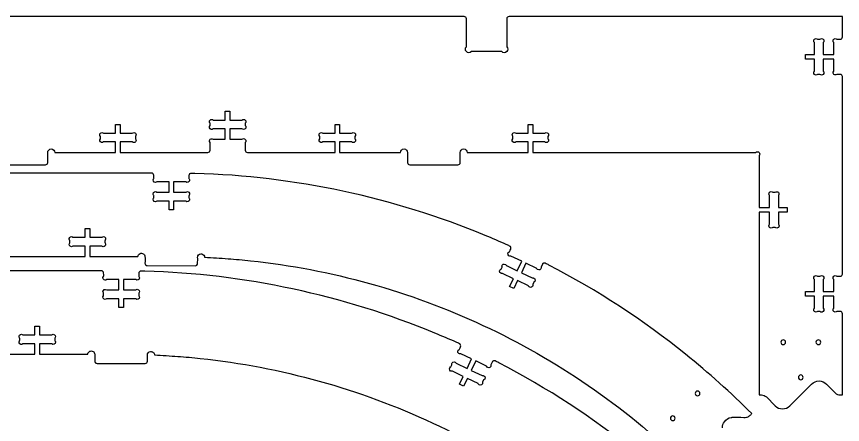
# Model space of a CAD drawing. Extents: x 0.8 to 94.9, y 0.3 to 47.7.
# Drawn here: x 47.86 to 94.92, y 24.47 to 47.7 of the extents above; entities that cross this region are included whole.
import ezdxf

# ---------------------------------------------------------------- set-up
doc = ezdxf.new("R2010")
doc.units = 0
doc.layers.add('THRUCUT_HOLES_SPIRAL_PLUNG', color=150, linetype='CONTINUOUS')
doc.layers.add('THRUCUT_LARGE_PARTS', color=18, linetype='CONTINUOUS')

msp = doc.modelspace()

# ---------------------------------------------------------------- linework, layer by layer
at = {"layer": 'THRUCUT_HOLES_SPIRAL_PLUNG'}
for points in [[(91.545, 29.021, 0.414214), (91.68, 29.156, 0.414214), (91.545, 29.291, 0.414214), (91.41, 29.156, 0.414214)], [(93.545, 29.021, 0.414214), (93.68, 29.156, 0.414214), (93.545, 29.291, 0.414214), (93.41, 29.156, 0.414214)], [(92.545, 27.021, 0.414214), (92.68, 27.156, 0.414214), (92.545, 27.291, 0.414214), (92.41, 27.156, 0.414214)], [(86.759, 26.145, 0.414214), (86.759, 26.336, 0.414214), (86.568, 26.336, 0.414214), (86.568, 26.145, 0.414214)], [(85.344, 24.731, 0.414214), (85.344, 24.922, 0.414214), (85.153, 24.922, 0.414214), (85.153, 24.731, 0.414214)]]:
    msp.add_lwpolyline(points, format="xyb", close=True, dxfattribs=at)
at = {"layer": 'THRUCUT_LARGE_PARTS'}
for points in [[(46.772, 39.259), (48.141, 39.259), (49.509, 39.259, 0.414213), (49.639, 39.389), (49.639, 39.959, -1), (50.039, 39.959), (53.509, 39.959), (53.509, 40.559), (52.823, 40.559, -1), (52.639, 40.743), (52.639, 40.875, -1), (52.823, 41.059), (53.509, 41.059), (53.509, 41.559), (53.769, 41.559), (53.769, 41.059), (54.456, 41.059, -1), (54.639, 40.875), (54.639, 40.743, -1), (54.456, 40.559), (53.769, 40.559), (53.769, 39.959), (58.759, 39.959, 0.414211), (58.889, 40.089), (58.889, 40.525, -1), (59.073, 40.709), (59.759, 40.709), (59.759, 41.309), (59.073, 41.309, -1), (58.889, 41.493), (58.889, 41.625, -1), (59.073, 41.809), (59.759, 41.809), (59.759, 42.309), (60.019, 42.309), (60.019, 41.809), (60.706, 41.809, -1), (60.889, 41.625), (60.889, 41.493, -1), (60.706, 41.309), (60.019, 41.309), (60.019, 40.709), (60.706, 40.709, -1), (60.889, 40.525), (60.889, 40.089, 0.414214), (61.019, 39.959), (66.009, 39.959), (66.009, 40.559), (65.323, 40.559, -1), (65.139, 40.743), (65.139, 40.875, -1), (65.323, 41.059), (66.009, 41.059), (66.009, 41.559), (66.269, 41.559), (66.269, 41.059), (66.956, 41.059, -1), (67.139, 40.875), (67.139, 40.743, -1), (66.956, 40.559), (66.269, 40.559), (66.269, 39.959), (69.739, 39.959, -1), (70.139, 39.959), (70.139, 39.389, 0.414214), (70.269, 39.259), (73.009, 39.259, 0.414213), (73.139, 39.389), (73.139, 39.959, -1), (73.539, 39.959), (77.009, 39.959), (77.009, 40.559), (76.323, 40.559, -1), (76.139, 40.743), (76.139, 40.875, -1), (76.323, 41.059), (77.009, 41.059), (77.009, 41.559), (77.269, 41.559), (77.269, 41.059), (77.955, 41.059, -1), (78.139, 40.875), (78.139, 40.743, -1), (77.955, 40.559), (77.269, 40.559), (77.269, 39.959), (89.986, 39.959, -1), (90.17, 39.775), (90.17, 36.822), (90.766, 36.822), (90.766, 37.508, -1), (90.95, 37.692), (91.083, 37.692, -1), (91.266, 37.508), (91.266, 36.822), (91.766, 36.822), (91.766, 36.562), (91.266, 36.562), (91.266, 35.876, -1), (91.083, 35.692), (90.95, 35.692, -1), (90.766, 35.876), (90.766, 36.562), (90.17, 36.562), (90.17, 26.156), (90.303, 26.156, -0.198856), (90.582, 26.041), (91.086, 25.538, 0.414214), (91.925, 25.537), (92.545, 26.156), (93.164, 26.775, -0.414214), (94.004, 26.775), (94.507, 26.271, 0.198856), (94.787, 26.156), (94.92, 26.156), (94.92, 30.779, 0.414211), (94.79, 30.909), (94.603, 30.909, -1), (94.42, 31.093), (94.42, 31.779), (93.82, 31.779), (93.82, 31.093, -1), (93.636, 30.909), (93.503, 30.909, -1), (93.32, 31.093), (93.32, 31.779), (92.82, 31.779), (92.82, 32.039), (93.32, 32.039), (93.32, 32.725, -1), (93.503, 32.909), (93.636, 32.909, -1), (93.82, 32.725), (93.82, 32.039), (94.42, 32.039), (94.42, 32.725, -1), (94.603, 32.909), (94.79, 32.909, 0.414214), (94.92, 33.039), (94.92, 44.279, 0.414211), (94.79, 44.409), (94.603, 44.409, -1), (94.42, 44.593), (94.42, 45.279), (93.82, 45.279), (93.82, 44.593, -1), (93.636, 44.409), (93.503, 44.409, -1), (93.32, 44.593), (93.32, 45.279), (92.82, 45.279), (92.82, 45.539), (93.32, 45.539), (93.32, 46.225, -1), (93.503, 46.409), (93.636, 46.409, -1), (93.82, 46.225), (93.82, 45.539), (94.42, 45.539), (94.42, 46.225, -1), (94.603, 46.409), (94.79, 46.409, 0.414214), (94.92, 46.539), (94.919, 47.701), (75.922, 47.701, 0.41421), (75.792, 47.571), (75.792, 45.984, -1), (75.509, 45.701), (74.645, 45.701), (73.775, 45.701, -1), (73.492, 45.984), (73.492, 47.571, 0.414216), (73.362, 47.701), (48.141, 47.701), (22.919, 47.701, 0.414216)], [(88.078, 24.288, -0.143402), (88.192, 24.631, -0.207262), (88.586, 24.875, -0.01864), (88.614, 24.879, -0.009101), (88.672, 24.882, -0.021153), (89.29, 24.878, 0.052059), (89.445, 24.886, 0.1386), (89.625, 24.97, 0.018794), (89.757, 25.092, 0.026308), (85.979, 28.474, 0.050017), (78.195, 33.548, 0.006591), (77.987, 33.652, 0.199692), (77.894, 33.658, 0.098491), (77.852, 33.633, 0.089268), (77.82, 33.591), (77.748, 33.442, 0.079593), (77.749, 33.418, -0.210465), (77.733, 33.326, -0.269976), (77.615, 33.269, -0.269963), (77.507, 33.344, -0.065724), (77.505, 33.35, 0.145463), (77.502, 33.356), (76.884, 33.653), (76.624, 33.113), (77.242, 32.815, 0.086009), (77.262, 32.817, -0.186349), (77.344, 32.808, -0.284949), (77.415, 32.69, -0.285005), (77.34, 32.575, -0.066647), (77.334, 32.573, 0.145328), (77.328, 32.57), (77.27, 32.451, 0.079594), (77.272, 32.427, -0.210466), (77.256, 32.335, -0.269976), (77.138, 32.278, -0.269963), (77.03, 32.353, -0.065724), (77.028, 32.359, 0.145464), (77.025, 32.365), (76.407, 32.662), (76.19, 32.212), (75.956, 32.325), (76.173, 32.775), (75.554, 33.073, 0.08601), (75.534, 33.071, -0.186349), (75.452, 33.08, -0.284949), (75.382, 33.198, -0.285005), (75.456, 33.313, -0.066648), (75.462, 33.315, 0.145329), (75.468, 33.318), (75.526, 33.437, 0.08601), (75.524, 33.458, -0.186349), (75.533, 33.54, -0.284949), (75.651, 33.61, -0.285005), (75.766, 33.536, -0.066648), (75.768, 33.529, 0.145329), (75.771, 33.523), (76.389, 33.226), (76.65, 33.766), (76.032, 34.064, 0.079593), (76.008, 34.062, -0.210465), (75.916, 34.079, -0.269976), (75.859, 34.197, -0.269963), (75.934, 34.304, 0.174614), (75.959, 34.33, 0.006969), (76.018, 34.459, 0.18948), (76.022, 34.559, 0.192841), (75.957, 34.633, 0.014724), (75.762, 34.725, 0.005279), (74.562, 35.236, 0.045479), (66.454, 37.756, 0.045478), (58.025, 38.768, 0.004491), (57.817, 38.772, 0.413706), (57.685, 38.643), (57.685, 38.477, 0.079593), (57.697, 38.457, -0.210465), (57.722, 38.367, -0.269976), (57.641, 38.264, -0.269963), (57.511, 38.285, -0.065724), (57.507, 38.289, 0.145463), (57.502, 38.293), (56.815, 38.293), (56.815, 37.693), (57.502, 37.693, 0.079592), (57.522, 37.705, -0.210465), (57.612, 37.73, -0.269976), (57.715, 37.648, -0.269963), (57.694, 37.519, -0.065723), (57.689, 37.515, 0.145462), (57.685, 37.509), (57.685, 37.377, 0.079594), (57.697, 37.357, -0.210466), (57.722, 37.267, -0.269976), (57.641, 37.164, -0.269963), (57.511, 37.185, -0.065724), (57.507, 37.189, 0.145464), (57.502, 37.193), (56.815, 37.193), (56.815, 36.693), (56.555, 36.693), (56.555, 37.193), (55.869, 37.193, 0.08601), (55.852, 37.183, -0.186349), (55.774, 37.155, -0.284949), (55.66, 37.231, -0.285005), (55.676, 37.367, -0.066648), (55.681, 37.372, 0.145329), (55.685, 37.377), (55.685, 37.509, 0.08601), (55.675, 37.527, -0.186349), (55.647, 37.604, -0.284949), (55.723, 37.719, -0.285005), (55.859, 37.702, -0.066648), (55.864, 37.697, 0.145329), (55.869, 37.693), (56.555, 37.693), (56.555, 38.293), (55.869, 38.293, 0.08601), (55.852, 38.283, -0.186349), (55.774, 38.255, -0.284949), (55.66, 38.331, -0.285005), (55.676, 38.467, 0.17359), (55.689, 38.504, 0.006584), (55.685, 38.656, 0.18948), (55.646, 38.747, 0.18948), (55.555, 38.786), (42.815, 38.786, 0.18948)], [(38.532, 34.037), (51.772, 34.037), (51.772, 34.633), (51.086, 34.633, 0.086009), (51.068, 34.623, -0.186349), (50.991, 34.595, -0.284949), (50.876, 34.671, -0.285005), (50.893, 34.807, -0.066647), (50.898, 34.812, 0.145328), (50.902, 34.817), (50.902, 34.949, 0.079594), (50.89, 34.97, -0.210466), (50.865, 35.06, -0.269976), (50.947, 35.162, -0.269963), (51.076, 35.142, -0.065724), (51.081, 35.137, 0.145464), (51.086, 35.133), (51.772, 35.133), (51.772, 35.633), (52.032, 35.633), (52.032, 35.133), (52.718, 35.133, 0.08601), (52.736, 35.144, -0.186349), (52.813, 35.171, -0.284949), (52.928, 35.096, -0.285005), (52.911, 34.96, -0.066648), (52.906, 34.955, 0.145329), (52.902, 34.949), (52.902, 34.817, 0.079593), (52.914, 34.797, -0.210465), (52.939, 34.707, -0.269976), (52.857, 34.604, -0.269963), (52.728, 34.625, -0.065724), (52.723, 34.629, 0.145463), (52.718, 34.633), (52.032, 34.633), (52.032, 34.037), (54.781, 34.037, -0.25944), (54.898, 34.203, -0.537849), (55.18, 34.036, -0.028405), (55.178, 33.661, 0.172275), (55.204, 33.571, 0.11926), (55.248, 33.532, 0.110192), (55.31, 33.516), (58.05, 33.512, 0.393054), (58.18, 33.642, 0.01563), (58.182, 33.991, -0.121621), (58.201, 34.077, -0.344241), (58.42, 34.182, -0.337772), (58.58, 33.994, -0.004051), (59.913, 33.911, -0.009003), (61.193, 33.798, -0.082661), (74.438, 30.117, -0.082661), (85.777, 22.343, -0.003905)], [(83.12, 22.911, 0.050017), (75.336, 27.985, 0.006591), (75.128, 28.089, 0.199692), (75.034, 28.094, 0.098491), (74.993, 28.07, 0.089268), (74.96, 28.028), (74.888, 27.878, 0.08601), (74.89, 27.858, -0.186349), (74.881, 27.776, -0.284949), (74.764, 27.705, -0.285005), (74.648, 27.78, -0.066648), (74.646, 27.786, 0.145329), (74.643, 27.792), (74.025, 28.09), (73.764, 27.549), (74.383, 27.252, 0.086009), (74.403, 27.253, -0.186349), (74.485, 27.245, -0.284949), (74.555, 27.127, -0.285005), (74.481, 27.011, -0.066647), (74.475, 27.009, 0.145328), (74.468, 27.006), (74.411, 26.887, 0.086011), (74.413, 26.867, -0.186349), (74.404, 26.785, -0.284949), (74.286, 26.714, -0.285005), (74.171, 26.789, -0.066648), (74.169, 26.795, 0.14533), (74.166, 26.801), (73.547, 27.099), (73.33, 26.648), (73.096, 26.761), (73.313, 27.212), (72.695, 27.509, 0.08601), (72.674, 27.508, -0.186349), (72.593, 27.516, -0.284949), (72.522, 27.634, -0.285005), (72.596, 27.75, -0.066648), (72.603, 27.752, 0.145329), (72.609, 27.755), (72.666, 27.874, 0.08601), (72.665, 27.895, -0.186349), (72.673, 27.976, -0.284949), (72.791, 28.047, -0.285005), (72.907, 27.973, -0.066648), (72.909, 27.966, 0.145329), (72.912, 27.96), (73.53, 27.662), (73.79, 28.203), (73.172, 28.5, 0.079593), (73.149, 28.499, -0.210465), (73.057, 28.515, -0.269976), (73, 28.633, -0.269963), (73.074, 28.741, 0.174614), (73.1, 28.766, 0.006969), (73.158, 28.896, 0.18948), (73.162, 28.995, 0.192841), (73.098, 29.069, 0.014724), (72.902, 29.162, 0.005279), (71.703, 29.673, 0.045479), (63.595, 32.192, 0.045478), (55.166, 33.204, 0.004491), (54.958, 33.208, 0.413706), (54.826, 33.08), (54.826, 32.914, 0.08601), (54.837, 32.896, -0.186349), (54.864, 32.819, -0.284949), (54.789, 32.704, -0.285005), (54.652, 32.721, -0.066648), (54.648, 32.726, 0.145329), (54.642, 32.73), (53.956, 32.73), (53.956, 32.13), (54.642, 32.13, 0.086009), (54.66, 32.14, -0.186349), (54.737, 32.168, -0.284949), (54.852, 32.092, -0.285005), (54.835, 31.956, -0.066647), (54.83, 31.951, 0.145328), (54.826, 31.946), (54.826, 31.814, 0.086011), (54.837, 31.796, -0.186349), (54.864, 31.719, -0.284949), (54.789, 31.604, -0.285005), (54.652, 31.621, -0.066648), (54.648, 31.626, 0.14533), (54.642, 31.63), (53.956, 31.63), (53.956, 31.13), (53.696, 31.13), (53.696, 31.63), (53.01, 31.63, 0.08601), (52.992, 31.619, -0.186349), (52.915, 31.592, -0.284949), (52.8, 31.667, -0.285005), (52.817, 31.803, -0.066648), (52.822, 31.808, 0.145329), (52.826, 31.814), (52.826, 31.946, 0.08601), (52.816, 31.964, -0.186349), (52.788, 32.041, -0.284949), (52.864, 32.156, -0.285005), (53, 32.139, -0.066648), (53.005, 32.134, 0.145329), (53.01, 32.13), (53.696, 32.13), (53.696, 32.73), (53.01, 32.73, 0.08601), (52.992, 32.719, -0.186349), (52.915, 32.692, -0.284949), (52.8, 32.767, -0.285005), (52.817, 32.903, 0.17359), (52.83, 32.94, 0.006584), (52.826, 33.093, 0.18948), (52.787, 33.184, 0.18948), (52.696, 33.223), (39.956, 33.223, 0.18948)], [(35.673, 28.473), (48.913, 28.473), (48.913, 29.07), (48.227, 29.07, 0.079592), (48.206, 29.058, -0.210465), (48.116, 29.033, -0.269976), (48.014, 29.115, -0.269963), (48.034, 29.244, -0.065723), (48.039, 29.248, 0.145462), (48.043, 29.254), (48.043, 29.386, 0.079594), (48.031, 29.406, -0.210466), (48.006, 29.496, -0.269976), (48.087, 29.599, -0.269963), (48.217, 29.578, -0.065724), (48.221, 29.574, 0.145464), (48.227, 29.57), (48.913, 29.57), (48.913, 30.07), (49.173, 30.07), (49.173, 29.57), (49.859, 29.57, 0.08601), (49.877, 29.58, -0.186349), (49.954, 29.608, -0.284949), (50.069, 29.532, -0.285005), (50.052, 29.396, -0.066648), (50.047, 29.391, 0.145329), (50.043, 29.386), (50.043, 29.254, 0.08601), (50.053, 29.236, -0.186349), (50.081, 29.159, -0.284949), (50.005, 29.044, -0.285005), (49.869, 29.061, -0.066648), (49.864, 29.066, 0.145329), (49.859, 29.07), (49.173, 29.07), (49.173, 28.473), (51.922, 28.473, -0.258271), (52.038, 28.639, -0.536638), (52.321, 28.474, -0.030888), (52.319, 28.098, 0.173411), (52.345, 28.007, 0.11926), (52.389, 27.969, 0.110192), (52.45, 27.953), (55.19, 27.949, 0.393054), (55.321, 28.079, 0.016501), (55.322, 28.42, -0.384092), (55.495, 28.623, -0.212568), (55.648, 28.578, -0.205839), (55.721, 28.43, -0.004051), (57.054, 28.348, -0.009003), (58.333, 28.235, -0.082661), (71.579, 24.553, -0.082661), (82.918, 16.78, -0.003905)]]:
    msp.add_lwpolyline(points, format="xyb", dxfattribs=at)

doc.saveas('drawing.dxf')
